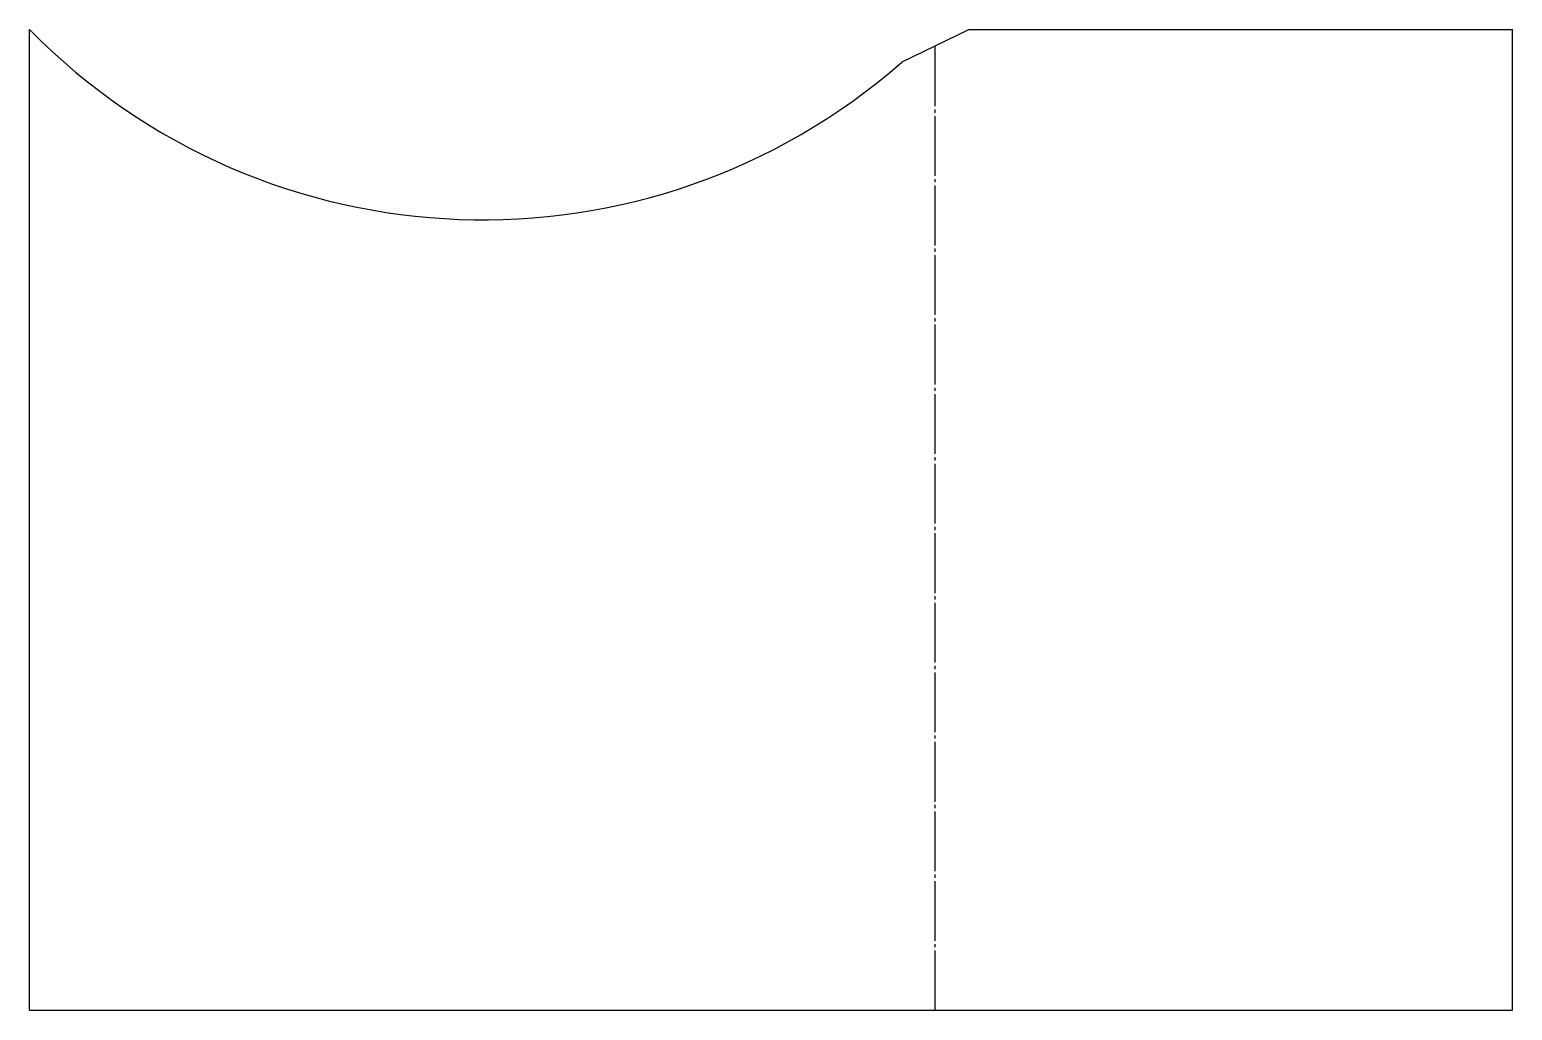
# Model space of a CAD drawing. Header units: millimetres. Extents: x 1567 to 1840, y 1038 to 1219.
import ezdxf

# ---------------------------------------------------------------- set-up
doc = ezdxf.new("R2010")
doc.units = ezdxf.units.MM
doc.linetypes.add('JIS_08_11', pattern=[12.8, 11, -0.6, 0.6, -0.6])

msp = doc.modelspace()

# ---------------------------------------------------------------- linework, layer by layer
for points in [[(1567.44, 1038.17), (1567.44, 1218.67)], [(1728, 1212.67), (1740.36, 1218.67)], [(1740.36, 1218.67), (1840.44, 1218.67)], [(1840.44, 1038.17), (1840.44, 1218.67)], [(1567.44, 1038.17), (1840.44, 1038.17)]]:
    msp.add_lwpolyline(points)
at = {"linetype": 'JIS_08_11'}
msp.add_lwpolyline([(1734.18, 1038.17), (1734.18, 1215.67)], dxfattribs=at)
msp.add_arc((1650.9, 1300.67), 117, 224.4956, 311.2242)

doc.saveas('drawing.dxf')
